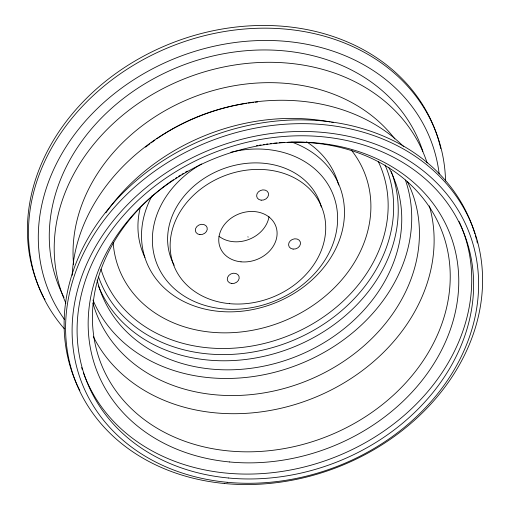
<?xml version="1.0" encoding="UTF-8"?>
<svg xmlns="http://www.w3.org/2000/svg" width="510" height="510" viewBox="0 0 510 510"><rect width="100%" height="100%" fill="white"/><g stroke="black" fill="none" stroke-linecap="round" stroke-linejoin="round"><path stroke-width="0.76" d="M247.924 236.71L248.102 237.175M391.253 171.513A157.214 129.119 -21.2 0 1 392.069 173.744M392.33 174.49A157.214 129.119 -21.2 0 1 289.776 348.547A157.214 129.119 -21.2 0 1 98.436 286.014M388.824 167.605A157.214 129.119 -21.2 0 1 294.193 357.261A157.214 129.119 -21.2 0 1 97.11 279.984M174.21 265.276A79.503 65.299 -21.2 0 1 221.168 169.575A79.503 65.299 -21.2 0 1 321.338 207.028M64.387 328.861A213.161 175.07 -21.2 0 1 173.776 45.435A213.161 175.07 -21.2 0 1 445.561 181.05M43.529 296.986A213.161 175.07 -21.2 0 1 175.759 41.571A213.161 175.07 -21.2 0 1 440.787 148.627M44.995 299.752A213.161 175.07 -21.2 0 1 44.255 298.375M291.771 142.086A103.721 85.189 -21.2 0 1 332.654 254.541A103.721 85.189 -21.2 0 1 196.669 306.797A103.721 85.189 -21.2 0 1 152.082 195.763M306.51 141.793A103.721 85.189 -21.2 0 1 338.621 185.06M144.929 257.397A103.721 85.189 -21.2 0 1 140.097 208.322M64.043 297.483A194.17 159.477 -21.2 0 1 178.009 67.116A194.17 159.477 -21.2 0 1 422.879 151.495M405.418 180.049A167.401 137.49 -21.2 0 1 296.998 365.147A167.401 137.49 -21.2 0 1 92.979 300.046M407.49 181.879A169.052 138.847 -21.2 0 1 303.826 382.009A169.052 138.847 -21.2 0 1 92.948 303.163M230.864 152.26A94.669 77.749 -21.2 0 1 334.541 239.222A94.669 77.749 -21.2 0 1 187.444 298.031A94.669 77.749 -21.2 0 1 201.52 163.99M64.47 319.496A205.383 168.683 -21.2 0 1 178.162 57.145A205.383 168.683 -21.2 0 1 439.174 173.948M79.86 390.596A213.084 175.013 -21.2 0 1 207.519 137.847A213.084 175.013 -21.2 0 1 474.937 233.911M475.377 235.41A213.084 175.013 -21.2 0 1 476.41 239.184M476.793 240.701A213.084 175.013 -21.2 0 1 477.341 242.989M378.286 161.491A149.022 122.4 -21.2 0 1 286.626 336.415A149.022 122.4 -21.2 0 1 100.954 269.14M385.069 165.049A153.854 126.365 -21.2 0 1 289.272 341.942A153.854 126.365 -21.2 0 1 98.602 277.077M351.358 150.125A131.816 108.267 -21.2 0 1 281.087 322.154A131.816 108.267 -21.2 0 1 113.163 242.588M429.363 205.887A180.82 148.512 -21.2 0 1 311.145 398.954A180.82 148.512 -21.2 0 1 93.375 336.708M287.685 142.264A182.854 150.182 -21.2 0 1 438.823 331.717A182.854 150.182 -21.2 0 1 166.413 433.347A182.854 150.182 -21.2 0 1 159.279 190.179M159.872 189.701A182.854 150.182 -21.2 0 1 173.489 179.698M175.415 178.417A182.854 150.182 -21.2 0 1 176.702 177.569M178.659 176.32A182.854 150.182 -21.2 0 1 180.629 175.083M181.949 174.273A182.854 150.182 -21.2 0 1 183.275 173.47M185.277 172.284A182.854 150.182 -21.2 0 1 187.291 171.118M256.415 145.745A182.854 150.182 -21.2 0 1 257.933 145.465M259.456 145.197A182.854 150.182 -21.2 0 1 260.98 144.942M263.268 144.579A182.854 150.182 -21.2 0 1 264.798 144.349M266.328 144.132A182.854 150.182 -21.2 0 1 267.852 143.928M270.147 143.641A182.854 150.182 -21.2 0 1 271.671 143.463M273.959 143.214A182.854 150.182 -21.2 0 1 277.013 142.927M279.301 142.736A182.854 150.182 -21.2 0 1 284.644 142.398M269.006 216.673A29.816 24.486 -21.2 0 1 249.065 239.368A29.816 24.486 -21.2 0 1 218.981 236.257M65.892 303.208A193.953 159.298 -21.2 0 1 186.335 78.036A193.953 159.298 -21.2 0 1 427.15 162.983M459.096 221.461A202.629 166.426 -21.2 0 1 336.543 456.507A202.629 166.426 -21.2 0 1 83.398 372.714M82.378 369.775A202.629 166.426 -21.2 0 1 81.651 367.557M72.165 275.374A189.216 155.403 -21.2 0 1 200.927 115.623A189.216 155.403 -21.2 0 1 403.742 146.67M105.933 212.804A195.795 160.809 -21.2 0 1 330.104 121.928M331.647 122.221A195.795 160.809 -21.2 0 1 333.183 122.534M145.567 147.141A177.136 145.49 -21.2 0 1 149.857 143.814M151.1 142.883A177.136 145.49 -21.2 0 1 154.881 140.142M156.799 138.796A177.136 145.49 -21.2 0 1 246.821 103.288M248.364 103.065A177.136 145.49 -21.2 0 1 253.782 102.376M255.325 102.21A177.136 145.49 -21.2 0 1 257.646 101.974M73.625 264.735A177.136 145.49 -21.2 0 1 193.073 97.289A177.136 145.49 -21.2 0 1 394.797 138.892M229.468 303.66A79.503 65.299 -21.2 0 0 322.594 209.444A79.503 65.299 -21.2 0 0 191.709 197.032A79.503 65.299 -21.2 0 0 229.468 303.66M224.617 483.525A213.084 175.013 -21.2 0 0 474.223 231.017A213.084 175.013 -21.2 0 0 123.414 197.746A213.084 175.013 -21.2 0 0 224.617 483.525M199.894 234.619A6.114 5.023 -21.2 0 0 207.054 227.371A6.114 5.023 -21.2 0 0 196.987 226.415A6.114 5.023 -21.2 0 0 199.894 234.619M227.128 482.288A207.729 170.614 -21.2 0 0 470.462 236.124A207.729 170.614 -21.2 0 0 128.469 203.688A207.729 170.614 -21.2 0 0 227.128 482.288M228.308 477.991A202.629 166.426 -21.2 0 0 465.675 237.877A202.629 166.426 -21.2 0 0 132.071 206.231A202.629 166.426 -21.2 0 0 228.308 477.991M229.494 461.958A189.382 155.544 -21.2 0 0 451.337 237.539A189.382 155.544 -21.2 0 0 139.549 207.965A189.382 155.544 -21.2 0 0 229.494 461.958M293.116 249.103A6.114 5.023 -21.2 0 0 300.282 241.861A6.114 5.023 -21.2 0 0 290.215 240.905A6.114 5.023 -21.2 0 0 293.116 249.103M261.177 200.188A6.114 5.023 -21.2 0 0 268.343 192.946A6.114 5.023 -21.2 0 0 258.277 191.989A6.114 5.023 -21.2 0 0 261.177 200.188M231.833 283.534A6.114 5.023 -21.2 0 0 238.992 276.286A6.114 5.023 -21.2 0 0 228.926 275.33A6.114 5.023 -21.2 0 0 231.833 283.534M241 261.815A29.816 24.486 -21.2 0 0 275.929 226.485A29.816 24.486 -21.2 0 0 226.842 221.831A29.816 24.486 -21.2 0 0 241 261.815"/></g></svg>
